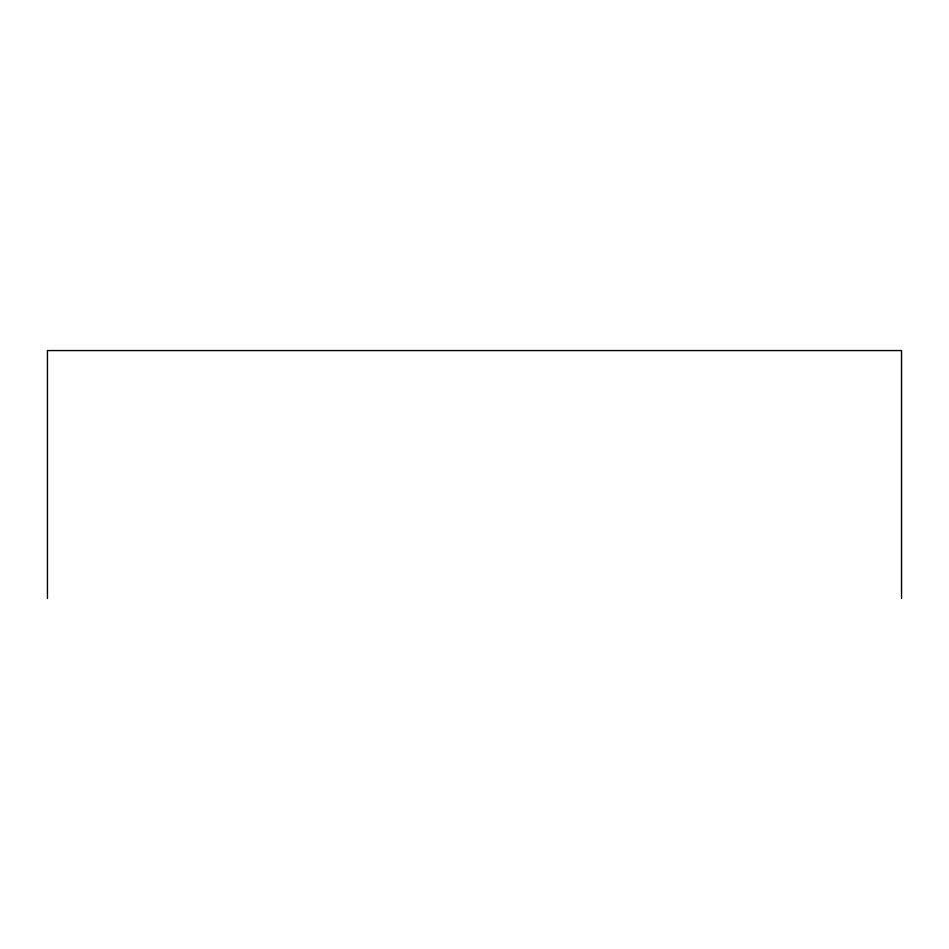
<?xml version="1.0" encoding="UTF-8"?>
<svg xmlns="http://www.w3.org/2000/svg" width="949" height="949" viewBox="0 0 949 949"><rect width="100%" height="100%" fill="white"/><g stroke="black" fill="none" stroke-linecap="round" stroke-linejoin="round"><path stroke-width="1.42" d="M901.55 598.439L901.55 350.561L47.45 350.561L47.45 598.439"/></g></svg>
